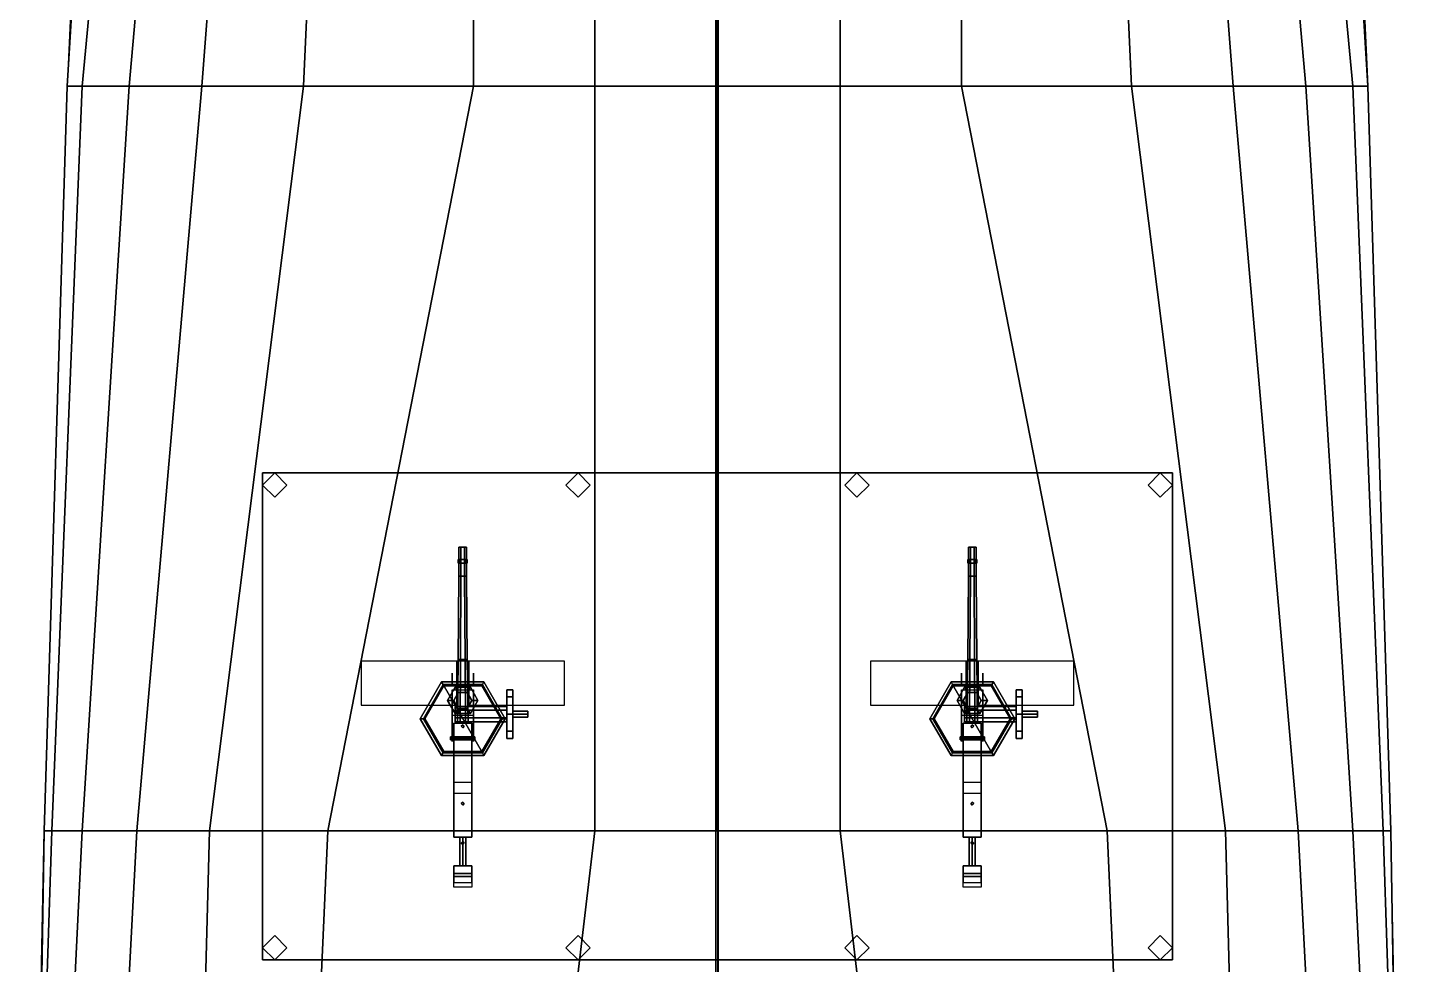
# Model space of a CAD drawing. Header units: millimetres. Extents: x -4.6 to 4.5, y -55.1 to 27.3.
# Drawn here: x -4.55 to 4.55, y 5.95 to 12.12 of the extents above; entities that cross this region are included whole.
import ezdxf

# ---------------------------------------------------------------- set-up
doc = ezdxf.new("R2010")
doc.units = ezdxf.units.MM
for name, color, linetype in [('gun', 1, 'Continuous'), ('h2', 7, 'Continuous'), ('sleeve', 5, 'Continuous'), ('turret', 2, 'Continuous')]:
    doc.layers.add(name, color=color, linetype=linetype)

msp = doc.modelspace()

# ---------------------------------------------------------------- linework, layer by layer
for points in [[(-0.01, -2.37, 12.68), (0.005, -2.37, 12.6887), (0.005, 27.25, 6.91), (-0.01, 27.25, 6.9)], [(0.005, -2.37, 12.6713), (-0.01, -2.37, 12.68), (-0.01, 27.25, 6.9), (0.005, 27.25, 6.89)], [(0.005, -2.37, 12.6887), (0.005, -2.37, 12.6713), (0.005, 27.25, 6.89), (0.005, 27.25, 6.91)], [(3.98, 16.82, 1.66), (-3.98, 16.82, 1.66), (-4.29, 11.74, 1.33), (4.29, 11.74, 1.33)], [(0, 16.82, -3.67), (0.81, 16.82, -3.62), (0.81, 11.74, -3.76), (0, 11.74, -3.78)], [(1.61, 11.74, -3.64), (0.81, 11.74, -3.76), (0.81, 16.82, -3.62), (1.61, 16.82, -3.46)], [(2.73, 11.74, -3.35), (1.61, 11.74, -3.64), (1.61, 16.82, -3.46), (2.5, 16.82, -3.2)], [(3.4, 11.74, -2.98), (2.73, 11.74, -3.35), (2.5, 16.82, -3.2), (3.01, 16.82, -2.85)], [(3.88, 11.74, -2.46), (3.4, 11.74, -2.98), (3.01, 16.82, -2.85), (3.43, 16.82, -2.4)], [(4.19, 11.74, -1.73), (3.88, 11.74, -2.46), (3.43, 16.82, -2.4), (3.71, 16.82, -1.73)], [(4.29, 11.74, 1.33), (4.19, 11.74, -1.73), (3.71, 16.82, -1.73), (3.98, 16.82, 1.66)], [(4.29, 11.74, 2.39), (4.29, 11.74, 1.33), (3.98, 16.82, 1.66), (4.055, 16.82, 2.645)], [(4.29, 11.74, 1.33), (-4.29, 11.74, 1.33), (-4.44, 6.83, 1.07), (4.44, 6.83, 1.07)], [(0, 11.74, -3.78), (0.81, 11.74, -3.76), (0.81, 6.83, -3.91), (0, 6.83, -3.95)], [(2.57, 6.83, -3.64), (0.81, 6.83, -3.91), (0.81, 11.74, -3.76), (1.61, 11.74, -3.64)], [(3.35, 6.83, -3.35), (2.57, 6.83, -3.64), (1.61, 11.74, -3.64), (2.73, 11.74, -3.35)], [(3.83, 6.83, -2.98), (3.35, 6.83, -3.35), (2.73, 11.74, -3.35), (3.4, 11.74, -2.98)], [(4.19, 6.83, -2.46), (3.83, 6.83, -2.98), (3.4, 11.74, -2.98), (3.88, 11.74, -2.46)], [(4.39, 6.83, -1.95), (4.19, 6.83, -2.46), (3.88, 11.74, -2.46), (4.19, 11.74, -1.73)], [(4.44, 6.83, 1.07), (4.39, 6.83, -1.95), (4.19, 11.74, -1.73), (4.29, 11.74, 1.33)], [(4.44, 6.83, 2.04), (4.44, 6.83, 1.07), (4.29, 11.74, 1.33), (4.29, 11.74, 2.39)], [(3, 5.98, 3.44), (3, 9.19, 3.44), (-3, 9.19, 3.44), (-3, 5.98, 3.44)], [(-3, 5.98, 3.44), (-3, 9.19, 3.44), (3, 9.19, 3.44), (3, 5.98, 3.44)], [(-2.92, 9.19, 1.06), (-3, 9.11, 1.06), (-3, 9.11, 3.44), (-2.92, 9.19, 3.44)], [(-3, 9.19, 4.3), (-3, 9.19, 3.44), (3, 9.19, 3.44), (3, 9.19, 4.3)], [(3, 9.19, 4.3), (3, 9.19, 3.44), (-3, 9.19, 3.44), (-3, 9.19, 4.3)], [(-3, 9.19, 4.3), (-3, 9.19, 3.44), (-3, 5.98, 3.44), (-3, 5.98, 4.3)], [(-3, 5.98, 4.3), (-3, 5.98, 3.44), (-3, 9.19, 3.44), (-3, 9.19, 4.3)], [(-3, 9.11, 1.06), (-2.92, 9.03, 1.06), (-2.92, 9.03, 3.44), (-3, 9.11, 3.44)], [(-2.84, 9.11, 1.06), (-2.92, 9.19, 1.06), (-2.92, 9.19, 3.44), (-2.84, 9.11, 3.44)], [(-2.92, 9.03, 1.06), (-2.84, 9.11, 1.06), (-2.84, 9.11, 3.44), (-2.92, 9.03, 3.44)], [(-0.92, 9.19, 1.06), (-1, 9.11, 1.06), (-1, 9.11, 3.44), (-0.92, 9.19, 3.44)], [(-1, 9.11, 1.06), (-0.92, 9.03, 1.06), (-0.92, 9.03, 3.44), (-1, 9.11, 3.44)], [(-0.84, 9.11, 1.06), (-0.92, 9.19, 1.06), (-0.92, 9.19, 3.44), (-0.84, 9.11, 3.44)], [(-0.92, 9.03, 1.06), (-0.84, 9.11, 1.06), (-0.84, 9.11, 3.44), (-0.92, 9.03, 3.44)], [(0.92, 9.19, 1.06), (0.84, 9.11, 1.06), (0.84, 9.11, 3.44), (0.92, 9.19, 3.44)], [(0.84, 9.11, 1.06), (0.92, 9.03, 1.06), (0.92, 9.03, 3.44), (0.84, 9.11, 3.44)], [(1, 9.11, 1.06), (0.92, 9.19, 1.06), (0.92, 9.19, 3.44), (1, 9.11, 3.44)], [(0.92, 9.03, 1.06), (1, 9.11, 1.06), (1, 9.11, 3.44), (0.92, 9.03, 3.44)], [(2.92, 9.19, 1.06), (2.84, 9.11, 1.06), (2.84, 9.11, 3.44), (2.92, 9.19, 3.44)], [(2.84, 9.11, 1.06), (2.92, 9.03, 1.06), (2.92, 9.03, 3.44), (2.84, 9.11, 3.44)], [(3, 9.11, 1.06), (2.92, 9.19, 1.06), (2.92, 9.19, 3.44), (3, 9.11, 3.44)], [(2.92, 9.03, 1.06), (3, 9.11, 1.06), (3, 9.11, 3.44), (2.92, 9.03, 3.44)], [(3, 5.98, 4.3), (3, 5.98, 3.44), (3, 9.19, 3.44), (3, 9.19, 4.3)], [(3, 9.19, 4.3), (3, 9.19, 3.44), (3, 5.98, 3.44), (3, 5.98, 4.3)], [(-1.82, 7.8125, 3.44), (-1.96, 7.57, 3.44), (-1.96, 7.57, 3.49), (-1.82, 7.8125, 3.49)], [(-1.93, 7.57, 3.52), (-1.805, 7.7865, 3.52), (-1.82, 7.8125, 3.49), (-1.96, 7.57, 3.49)], [(-1.805, 7.7865, 3.52), (-1.93, 7.57, 3.52), (-1.93, 7.57, 4.13), (-1.805, 7.7865, 4.13)], [(-1.54, 7.8125, 3.44), (-1.82, 7.8125, 3.44), (-1.82, 7.8125, 3.49), (-1.54, 7.8125, 3.49)], [(-1.805, 7.7865, 3.52), (-1.555, 7.7865, 3.52), (-1.54, 7.8125, 3.49), (-1.82, 7.8125, 3.49)], [(-1.555, 7.7865, 3.52), (-1.805, 7.7865, 3.52), (-1.805, 7.7865, 4.13), (-1.555, 7.7865, 4.13)], [(-1.555, 7.7865, 3.52), (-1.43, 7.57, 3.52), (-1.4, 7.57, 3.49), (-1.54, 7.8125, 3.49)], [(-1.43, 7.57, 3.52), (-1.555, 7.7865, 3.52), (-1.555, 7.7865, 4.13), (-1.43, 7.57, 4.13)], [(-1.4, 7.57, 3.44), (-1.54, 7.8125, 3.44), (-1.54, 7.8125, 3.49), (-1.4, 7.57, 3.49)], [(1.43, 7.57, 3.52), (1.555, 7.7865, 3.52), (1.54, 7.8125, 3.49), (1.4, 7.57, 3.49)], [(1.54, 7.8125, 3.44), (1.4, 7.57, 3.44), (1.4, 7.57, 3.49), (1.54, 7.8125, 3.49)], [(1.555, 7.7865, 3.52), (1.43, 7.57, 3.52), (1.43, 7.57, 4.13), (1.555, 7.7865, 4.13)], [(1.555, 7.7865, 3.52), (1.805, 7.7865, 3.52), (1.82, 7.8125, 3.49), (1.54, 7.8125, 3.49)], [(1.82, 7.8125, 3.44), (1.54, 7.8125, 3.44), (1.54, 7.8125, 3.49), (1.82, 7.8125, 3.49)], [(1.805, 7.7865, 3.52), (1.555, 7.7865, 3.52), (1.555, 7.7865, 4.13), (1.805, 7.7865, 4.13)], [(1.805, 7.7865, 3.52), (1.93, 7.57, 3.52), (1.96, 7.57, 3.49), (1.82, 7.8125, 3.49)], [(1.93, 7.57, 3.52), (1.805, 7.7865, 3.52), (1.805, 7.7865, 4.13), (1.93, 7.57, 4.13)], [(1.96, 7.57, 3.44), (1.82, 7.8125, 3.44), (1.82, 7.8125, 3.49), (1.96, 7.57, 3.49)], [(-1.96, 7.57, 3.44), (-1.82, 7.3275, 3.44), (-1.82, 7.3275, 3.49), (-1.96, 7.57, 3.49)], [(-1.805, 7.3535, 3.52), (-1.93, 7.57, 3.52), (-1.96, 7.57, 3.49), (-1.82, 7.3275, 3.49)], [(-1.93, 7.57, 3.52), (-1.805, 7.3535, 3.52), (-1.805, 7.3535, 4.13), (-1.93, 7.57, 4.13)], [(-1.555, 7.3535, 3.52), (-1.43, 7.57, 3.52), (-1.43, 7.57, 4.13), (-1.555, 7.3535, 4.13)], [(-1.43, 7.57, 3.52), (-1.555, 7.3535, 3.52), (-1.54, 7.3275, 3.49), (-1.4, 7.57, 3.49)], [(-1.54, 7.3275, 3.44), (-1.4, 7.57, 3.44), (-1.4, 7.57, 3.49), (-1.54, 7.3275, 3.49)], [(1.555, 7.3535, 3.52), (1.43, 7.57, 3.52), (1.4, 7.57, 3.49), (1.54, 7.3275, 3.49)], [(1.4, 7.57, 3.44), (1.54, 7.3275, 3.44), (1.54, 7.3275, 3.49), (1.4, 7.57, 3.49)], [(1.43, 7.57, 3.52), (1.555, 7.3535, 3.52), (1.555, 7.3535, 4.13), (1.43, 7.57, 4.13)], [(1.805, 7.3535, 3.52), (1.93, 7.57, 3.52), (1.93, 7.57, 4.13), (1.805, 7.3535, 4.13)], [(1.93, 7.57, 3.52), (1.805, 7.3535, 3.52), (1.82, 7.3275, 3.49), (1.96, 7.57, 3.49)], [(1.82, 7.3275, 3.44), (1.96, 7.57, 3.44), (1.96, 7.57, 3.49), (1.82, 7.3275, 3.49)], [(-1.555, 7.3535, 3.52), (-1.805, 7.3535, 3.52), (-1.82, 7.3275, 3.49), (-1.54, 7.3275, 3.49)], [(-1.82, 7.3275, 3.44), (-1.54, 7.3275, 3.44), (-1.54, 7.3275, 3.49), (-1.82, 7.3275, 3.49)], [(-1.805, 7.3535, 3.52), (-1.555, 7.3535, 3.52), (-1.555, 7.3535, 4.13), (-1.805, 7.3535, 4.13)], [(1.805, 7.3535, 3.52), (1.555, 7.3535, 3.52), (1.54, 7.3275, 3.49), (1.82, 7.3275, 3.49)], [(1.54, 7.3275, 3.44), (1.82, 7.3275, 3.44), (1.82, 7.3275, 3.49), (1.54, 7.3275, 3.49)], [(1.555, 7.3535, 3.52), (1.805, 7.3535, 3.52), (1.805, 7.3535, 4.13), (1.555, 7.3535, 4.13)], [(-4.44, 6.83, 1.07), (-4.39, 6.83, -1.95), (-4.55, 1.92, -1.95), (-4.52, 1.92, 1.02)], [(-4.39, 6.83, -1.95), (-4.19, 6.83, -2.46), (-4.43, 1.92, -2.62), (-4.55, 1.92, -1.95)], [(-4.44, 6.83, 2.04), (-4.44, 6.83, 1.07), (-4.52, 1.92, 1.02), (-4.54, 1.92, 2.14)], [(4.44, 6.83, 1.07), (-4.44, 6.83, 1.07), (-4.52, 1.92, 1.02), (4.52, 1.92, 1.02)], [(-4.19, 6.83, -2.46), (-3.83, 6.83, -2.98), (-4.09, 1.92, -3.17), (-4.43, 1.92, -2.62)], [(-3.83, 6.83, -2.98), (-3.35, 6.83, -3.35), (-3.48, 1.92, -3.59), (-4.09, 1.92, -3.17)], [(-3.35, 6.83, -3.35), (-2.57, 6.83, -3.64), (-2.79, 1.92, -3.8), (-3.48, 1.92, -3.59)], [(-2.57, 6.83, -3.64), (-0.81, 6.83, -3.91), (-1.39, 1.92, -4.01), (-2.79, 1.92, -3.8)], [(0, 1.92, -4.07), (-1.39, 1.92, -4.01), (-0.81, 6.83, -3.91), (0, 6.83, -3.95)], [(-2.92, 6.14, 1.06), (-3, 6.06, 1.06), (-3, 6.06, 3.44), (-2.92, 6.14, 3.44)], [(-2.84, 6.06, 1.06), (-2.92, 6.14, 1.06), (-2.92, 6.14, 3.44), (-2.84, 6.06, 3.44)], [(-0.92, 6.14, 1.06), (-1, 6.06, 1.06), (-1, 6.06, 3.44), (-0.92, 6.14, 3.44)], [(-0.84, 6.06, 1.06), (-0.92, 6.14, 1.06), (-0.92, 6.14, 3.44), (-0.84, 6.06, 3.44)], [(0.92, 6.14, 1.06), (0.84, 6.06, 1.06), (0.84, 6.06, 3.44), (0.92, 6.14, 3.44)], [(1, 6.06, 1.06), (0.92, 6.14, 1.06), (0.92, 6.14, 3.44), (1, 6.06, 3.44)], [(2.92, 6.14, 1.06), (2.84, 6.06, 1.06), (2.84, 6.06, 3.44), (2.92, 6.14, 3.44)], [(3, 6.06, 1.06), (2.92, 6.14, 1.06), (2.92, 6.14, 3.44), (3, 6.06, 3.44)], [(-3, 6.06, 1.06), (-2.92, 5.98, 1.06), (-2.92, 5.98, 3.44), (-3, 6.06, 3.44)], [(-2.92, 5.98, 1.06), (-2.84, 6.06, 1.06), (-2.84, 6.06, 3.44), (-2.92, 5.98, 3.44)], [(-1, 6.06, 1.06), (-0.92, 5.98, 1.06), (-0.92, 5.98, 3.44), (-1, 6.06, 3.44)], [(-0.92, 5.98, 1.06), (-0.84, 6.06, 1.06), (-0.84, 6.06, 3.44), (-0.92, 5.98, 3.44)], [(0.84, 6.06, 1.06), (0.92, 5.98, 1.06), (0.92, 5.98, 3.44), (0.84, 6.06, 3.44)], [(0.92, 5.98, 1.06), (1, 6.06, 1.06), (1, 6.06, 3.44), (0.92, 5.98, 3.44)], [(2.84, 6.06, 1.06), (2.92, 5.98, 1.06), (2.92, 5.98, 3.44), (2.84, 6.06, 3.44)], [(2.92, 5.98, 1.06), (3, 6.06, 1.06), (3, 6.06, 3.44), (2.92, 5.98, 3.44)], [(3, 5.98, 4.3), (3, 5.98, 3.44), (-3, 5.98, 3.44), (-3, 5.98, 4.3)], [(-3, 5.98, 4.3), (-3, 5.98, 3.44), (3, 5.98, 3.44), (3, 5.98, 4.3)]]:
    msp.add_3dface(points)
at = {"layer": 'gun'}
for points in [[(-1.6925, 8.7, 4.5217), (-1.705, 8.7, 4.5), (-1.705, 8.51, 4.5), (-1.6925, 8.51, 4.5217)], [(-1.705, 8.7, 4.5), (-1.6925, 8.7, 4.4783), (-1.6925, 8.51, 4.4783), (-1.705, 8.51, 4.5)], [(-1.655, 8.7, 4.5), (-1.705, 8.7, 4.5), (-1.6925, 8.7, 4.5217), (-1.6675, 8.7, 4.5217)], [(-1.6675, 8.7, 4.4783), (-1.6925, 8.7, 4.4783), (-1.705, 8.7, 4.5), (-1.655, 8.7, 4.5)], [(-1.6675, 8.7, 4.5217), (-1.6925, 8.7, 4.5217), (-1.6925, 8.51, 4.5217), (-1.6675, 8.51, 4.5217)], [(-1.6925, 8.7, 4.4783), (-1.6675, 8.7, 4.4783), (-1.6675, 8.51, 4.4783), (-1.6925, 8.51, 4.4783)], [(-1.655, 8.7, 4.5), (-1.6675, 8.7, 4.5217), (-1.6675, 8.51, 4.5217), (-1.655, 8.51, 4.5)], [(-1.6675, 8.7, 4.4783), (-1.655, 8.7, 4.5), (-1.655, 8.51, 4.5), (-1.6675, 8.51, 4.4783)], [(1.6925, 8.7, 4.4783), (1.6675, 8.7, 4.4783), (1.655, 8.7, 4.5), (1.705, 8.7, 4.5)], [(1.705, 8.7, 4.5), (1.655, 8.7, 4.5), (1.6675, 8.7, 4.5217), (1.6925, 8.7, 4.5217)], [(1.655, 8.7, 4.5), (1.6675, 8.7, 4.4783), (1.6675, 8.51, 4.4783), (1.655, 8.51, 4.5)], [(1.6675, 8.7, 4.5217), (1.655, 8.7, 4.5), (1.655, 8.51, 4.5), (1.6675, 8.51, 4.5217)], [(1.6675, 8.7, 4.4783), (1.6925, 8.7, 4.4783), (1.6925, 8.51, 4.4783), (1.6675, 8.51, 4.4783)], [(1.6925, 8.7, 4.5217), (1.6675, 8.7, 4.5217), (1.6675, 8.51, 4.5217), (1.6925, 8.51, 4.5217)], [(1.6925, 8.7, 4.4783), (1.705, 8.7, 4.5), (1.705, 8.51, 4.5), (1.6925, 8.51, 4.4783)], [(1.705, 8.7, 4.5), (1.6925, 8.7, 4.5217), (1.6925, 8.51, 4.5217), (1.705, 8.51, 4.5)], [(-1.695, 8.62, 4.526), (-1.71, 8.62, 4.5), (-1.71, 8.595, 4.5), (-1.695, 8.595, 4.526)], [(-1.71, 8.62, 4.5), (-1.695, 8.62, 4.474), (-1.695, 8.595, 4.474), (-1.71, 8.595, 4.5)], [(-1.665, 8.62, 4.474), (-1.695, 8.62, 4.474), (-1.71, 8.62, 4.5), (-1.65, 8.62, 4.5)], [(-1.65, 8.62, 4.5), (-1.71, 8.62, 4.5), (-1.695, 8.62, 4.526), (-1.665, 8.62, 4.526)], [(-1.665, 8.595, 4.526), (-1.695, 8.595, 4.526), (-1.71, 8.595, 4.5), (-1.65, 8.595, 4.5)], [(-1.65, 8.595, 4.5), (-1.71, 8.595, 4.5), (-1.695, 8.595, 4.474), (-1.665, 8.595, 4.474)], [(-1.665, 8.62, 4.526), (-1.695, 8.62, 4.526), (-1.695, 8.595, 4.526), (-1.665, 8.595, 4.526)], [(-1.695, 8.62, 4.474), (-1.665, 8.62, 4.474), (-1.665, 8.595, 4.474), (-1.695, 8.595, 4.474)], [(-1.65, 8.62, 4.5), (-1.665, 8.62, 4.526), (-1.665, 8.595, 4.526), (-1.65, 8.595, 4.5)], [(-1.665, 8.62, 4.474), (-1.65, 8.62, 4.5), (-1.65, 8.595, 4.5), (-1.665, 8.595, 4.474)], [(1.71, 8.62, 4.5), (1.65, 8.62, 4.5), (1.665, 8.62, 4.526), (1.695, 8.62, 4.526)], [(1.695, 8.62, 4.474), (1.665, 8.62, 4.474), (1.65, 8.62, 4.5), (1.71, 8.62, 4.5)], [(1.65, 8.62, 4.5), (1.665, 8.62, 4.474), (1.665, 8.595, 4.474), (1.65, 8.595, 4.5)], [(1.665, 8.62, 4.526), (1.65, 8.62, 4.5), (1.65, 8.595, 4.5), (1.665, 8.595, 4.526)], [(1.71, 8.595, 4.5), (1.65, 8.595, 4.5), (1.665, 8.595, 4.474), (1.695, 8.595, 4.474)], [(1.695, 8.595, 4.526), (1.665, 8.595, 4.526), (1.65, 8.595, 4.5), (1.71, 8.595, 4.5)], [(1.665, 8.62, 4.474), (1.695, 8.62, 4.474), (1.695, 8.595, 4.474), (1.665, 8.595, 4.474)], [(1.695, 8.62, 4.526), (1.665, 8.62, 4.526), (1.665, 8.595, 4.526), (1.695, 8.595, 4.526)], [(1.695, 8.62, 4.474), (1.71, 8.62, 4.5), (1.71, 8.595, 4.5), (1.695, 8.595, 4.474)], [(1.71, 8.62, 4.5), (1.695, 8.62, 4.526), (1.695, 8.595, 4.526), (1.71, 8.595, 4.5)], [(-1.695, 7.96, 4.474), (-1.71, 7.96, 4.5), (-1.705, 8.51, 4.5), (-1.6925, 8.51, 4.4783)], [(-1.71, 7.96, 4.5), (-1.695, 7.96, 4.526), (-1.6925, 8.51, 4.5217), (-1.705, 8.51, 4.5)], [(-1.665, 7.96, 4.474), (-1.695, 7.96, 4.474), (-1.6925, 8.51, 4.4783), (-1.6675, 8.51, 4.4783)], [(-1.695, 7.96, 4.526), (-1.665, 7.96, 4.526), (-1.6675, 8.51, 4.5217), (-1.6925, 8.51, 4.5217)], [(-1.65, 7.96, 4.5), (-1.665, 7.96, 4.474), (-1.6675, 8.51, 4.4783), (-1.655, 8.51, 4.5)], [(-1.665, 7.96, 4.526), (-1.65, 7.96, 4.5), (-1.655, 8.51, 4.5), (-1.6675, 8.51, 4.5217)], [(1.65, 7.96, 4.5), (1.665, 7.96, 4.526), (1.6675, 8.51, 4.5217), (1.655, 8.51, 4.5)], [(1.665, 7.96, 4.474), (1.65, 7.96, 4.5), (1.655, 8.51, 4.5), (1.6675, 8.51, 4.4783)], [(1.665, 7.96, 4.526), (1.695, 7.96, 4.526), (1.6925, 8.51, 4.5217), (1.6675, 8.51, 4.5217)], [(1.695, 7.96, 4.474), (1.665, 7.96, 4.474), (1.6675, 8.51, 4.4783), (1.6925, 8.51, 4.4783)], [(1.695, 7.96, 4.526), (1.71, 7.96, 4.5), (1.705, 8.51, 4.5), (1.6925, 8.51, 4.5217)], [(1.71, 7.96, 4.5), (1.695, 7.96, 4.474), (1.6925, 8.51, 4.4783), (1.705, 8.51, 4.5)], [(-1.695, 7.96, 4.526), (-1.71, 7.96, 4.5), (-1.715, 7.54, 4.5), (-1.6975, 7.54, 4.5303)], [(-1.71, 7.96, 4.5), (-1.695, 7.96, 4.474), (-1.6975, 7.54, 4.4697), (-1.715, 7.54, 4.5)], [(-1.665, 7.96, 4.526), (-1.695, 7.96, 4.526), (-1.6975, 7.54, 4.5303), (-1.6625, 7.54, 4.5303)], [(-1.695, 7.96, 4.474), (-1.665, 7.96, 4.474), (-1.6625, 7.54, 4.4697), (-1.6975, 7.54, 4.4697)], [(-1.65, 7.96, 4.5), (-1.665, 7.96, 4.526), (-1.6625, 7.54, 4.5303), (-1.645, 7.54, 4.5)], [(-1.665, 7.96, 4.474), (-1.65, 7.96, 4.5), (-1.645, 7.54, 4.5), (-1.6625, 7.54, 4.4697)], [(1.65, 7.96, 4.5), (1.665, 7.96, 4.474), (1.6625, 7.54, 4.4697), (1.645, 7.54, 4.5)], [(1.665, 7.96, 4.526), (1.65, 7.96, 4.5), (1.645, 7.54, 4.5), (1.6625, 7.54, 4.5303)], [(1.665, 7.96, 4.474), (1.695, 7.96, 4.474), (1.6975, 7.54, 4.4697), (1.6625, 7.54, 4.4697)], [(1.695, 7.96, 4.526), (1.665, 7.96, 4.526), (1.6625, 7.54, 4.5303), (1.6975, 7.54, 4.5303)], [(1.695, 7.96, 4.474), (1.71, 7.96, 4.5), (1.715, 7.54, 4.5), (1.6975, 7.54, 4.4697)], [(1.71, 7.96, 4.5), (1.695, 7.96, 4.526), (1.6975, 7.54, 4.5303), (1.715, 7.54, 4.5)]]:
    msp.add_3dface(points, dxfattribs=at)
at = {"layer": 'h2'}
for points in [[(-4.29, 11.74, 1.33), (-4.19, 11.74, -1.73), (-3.71, 16.82, -1.73), (-3.98, 16.82, 1.66)], [(-4.29, 11.74, 2.39), (-4.29, 11.74, 1.33), (-3.98, 16.82, 1.66), (-4.055, 16.82, 2.645)], [(-4.19, 11.74, -1.73), (-3.88, 11.74, -2.46), (-3.43, 16.82, -2.4), (-3.71, 16.82, -1.73)], [(-3.88, 11.74, -2.46), (-3.4, 11.74, -2.98), (-3.01, 16.82, -2.85), (-3.43, 16.82, -2.4)], [(-3.4, 11.74, -2.98), (-2.73, 11.74, -3.35), (-2.5, 16.82, -3.2), (-3.01, 16.82, -2.85)], [(-2.73, 11.74, -3.35), (-1.61, 11.74, -3.64), (-1.61, 16.82, -3.46), (-2.5, 16.82, -3.2)], [(-1.61, 11.74, -3.64), (-0.81, 11.74, -3.76), (-0.81, 16.82, -3.62), (-1.61, 16.82, -3.46)], [(0, 16.82, -3.67), (-0.81, 16.82, -3.62), (-0.81, 11.74, -3.76), (0, 11.74, -3.78)], [(-4.44, 6.83, 2.04), (-4.44, 6.83, 1.07), (-4.29, 11.74, 1.33), (-4.29, 11.74, 2.39)], [(-4.44, 6.83, 1.07), (-4.39, 6.83, -1.95), (-4.19, 11.74, -1.73), (-4.29, 11.74, 1.33)], [(-4.39, 6.83, -1.95), (-4.19, 6.83, -2.46), (-3.88, 11.74, -2.46), (-4.19, 11.74, -1.73)], [(-4.19, 6.83, -2.46), (-3.83, 6.83, -2.98), (-3.4, 11.74, -2.98), (-3.88, 11.74, -2.46)], [(-3.83, 6.83, -2.98), (-3.35, 6.83, -3.35), (-2.73, 11.74, -3.35), (-3.4, 11.74, -2.98)], [(-3.35, 6.83, -3.35), (-2.57, 6.83, -3.64), (-1.61, 11.74, -3.64), (-2.73, 11.74, -3.35)], [(-2.57, 6.83, -3.64), (-0.81, 6.83, -3.91), (-0.81, 11.74, -3.76), (-1.61, 11.74, -3.64)], [(0, 11.74, -3.78), (-0.81, 11.74, -3.76), (-0.81, 6.83, -3.91), (0, 6.83, -3.95)], [(0, 1.92, -4.07), (1.39, 1.92, -4.01), (0.81, 6.83, -3.91), (0, 6.83, -3.95)], [(2.57, 6.83, -3.64), (0.81, 6.83, -3.91), (1.39, 1.92, -4.01), (2.79, 1.92, -3.8)], [(3.35, 6.83, -3.35), (2.57, 6.83, -3.64), (2.79, 1.92, -3.8), (3.48, 1.92, -3.59)], [(3.83, 6.83, -2.98), (3.35, 6.83, -3.35), (3.48, 1.92, -3.59), (4.09, 1.92, -3.17)], [(4.19, 6.83, -2.46), (3.83, 6.83, -2.98), (4.09, 1.92, -3.17), (4.43, 1.92, -2.62)], [(4.39, 6.83, -1.95), (4.19, 6.83, -2.46), (4.43, 1.92, -2.62), (4.55, 1.92, -1.95)], [(4.44, 6.83, 1.07), (4.39, 6.83, -1.95), (4.55, 1.92, -1.95), (4.52, 1.92, 1.02)], [(4.44, 6.83, 2.04), (4.44, 6.83, 1.07), (4.52, 1.92, 1.02), (4.54, 1.92, 2.14)]]:
    msp.add_3dface(points, dxfattribs=at)
at = {"layer": 'sleeve'}
for points in [[(-1.74, 7.54, 4.53), (-1.74, 7.45, 4.57), (-1.62, 7.45, 4.57), (-1.62, 7.54, 4.53)], [(-1.74, 7.54, 4.47), (-1.74, 7.45, 4.42), (-1.74, 7.45, 4.57), (-1.74, 7.54, 4.53)], [(-1.62, 7.54, 4.53), (-1.62, 7.54, 4.47), (-1.74, 7.54, 4.47), (-1.74, 7.54, 4.53)], [(-1.62, 7.54, 4.47), (-1.62, 7.45, 4.42), (-1.74, 7.45, 4.42), (-1.74, 7.54, 4.47)], [(-1.68, 7.53, 4.53), (-1.69, 7.52, 4.53), (-1.69, 7.52, 4.67), (-1.68, 7.53, 4.67)], [(-1.69, 7.52, 4.67), (-1.68, 7.51, 4.67), (-1.67, 7.52, 4.67), (-1.68, 7.53, 4.67)], [(-1.69, 7.52, 4.53), (-1.68, 7.51, 4.54), (-1.68, 7.51, 4.67), (-1.69, 7.52, 4.67)], [(-1.67, 7.52, 4.53), (-1.68, 7.53, 4.53), (-1.68, 7.53, 4.67), (-1.67, 7.52, 4.67)], [(-1.68, 7.51, 4.54), (-1.67, 7.52, 4.53), (-1.67, 7.52, 4.67), (-1.68, 7.51, 4.67)], [(-1.62, 7.45, 4.57), (-1.62, 7.45, 4.42), (-1.62, 7.54, 4.47), (-1.62, 7.54, 4.53)], [(1.74, 7.54, 4.47), (1.74, 7.45, 4.42), (1.62, 7.45, 4.42), (1.62, 7.54, 4.47)], [(1.74, 7.54, 4.53), (1.74, 7.54, 4.47), (1.62, 7.54, 4.47), (1.62, 7.54, 4.53)], [(1.62, 7.54, 4.47), (1.62, 7.45, 4.42), (1.62, 7.45, 4.57), (1.62, 7.54, 4.53)], [(1.62, 7.54, 4.53), (1.62, 7.45, 4.57), (1.74, 7.45, 4.57), (1.74, 7.54, 4.53)], [(1.67, 7.52, 4.67), (1.68, 7.51, 4.67), (1.69, 7.52, 4.67), (1.68, 7.53, 4.67)], [(1.68, 7.53, 4.53), (1.67, 7.52, 4.53), (1.67, 7.52, 4.67), (1.68, 7.53, 4.67)], [(1.67, 7.52, 4.53), (1.68, 7.51, 4.54), (1.68, 7.51, 4.67), (1.67, 7.52, 4.67)], [(1.69, 7.52, 4.53), (1.68, 7.53, 4.53), (1.68, 7.53, 4.67), (1.69, 7.52, 4.67)], [(1.68, 7.51, 4.54), (1.69, 7.52, 4.53), (1.69, 7.52, 4.67), (1.68, 7.51, 4.67)], [(1.74, 7.45, 4.57), (1.74, 7.45, 4.42), (1.74, 7.54, 4.47), (1.74, 7.54, 4.53)], [(-1.6, 7.44, 4.51), (-1.6, 7.45, 4.5), (-1.76, 7.45, 4.5), (-1.76, 7.44, 4.51)], [(-1.6, 7.45, 4.5), (-1.6, 7.44, 4.49), (-1.76, 7.44, 4.49), (-1.76, 7.45, 4.5)], [(-1.76, 7.43, 4.5), (-1.76, 7.44, 4.51), (-1.76, 7.45, 4.5), (-1.76, 7.44, 4.49)], [(-1.6, 7.43, 4.5), (-1.6, 7.44, 4.51), (-1.76, 7.44, 4.51), (-1.76, 7.43, 4.5)], [(-1.6, 7.44, 4.49), (-1.6, 7.43, 4.5), (-1.76, 7.43, 4.5), (-1.76, 7.44, 4.49)], [(-1.74, 7.45, 4.42), (-1.74, 6.79, 4.42), (-1.74, 6.79, 4.57), (-1.74, 7.45, 4.57)], [(-1.74, 7.45, 4.57), (-1.74, 6.79, 4.57), (-1.62, 6.79, 4.57), (-1.62, 7.45, 4.57)], [(-1.62, 7.45, 4.42), (-1.62, 6.79, 4.42), (-1.74, 6.79, 4.42), (-1.74, 7.45, 4.42)], [(-1.62, 6.79, 4.57), (-1.62, 6.79, 4.42), (-1.62, 7.45, 4.42), (-1.62, 7.45, 4.57)], [(-1.6, 7.44, 4.49), (-1.6, 7.45, 4.5), (-1.6, 7.44, 4.51), (-1.6, 7.43, 4.5)], [(1.6, 7.43, 4.5), (1.6, 7.44, 4.51), (1.6, 7.45, 4.5), (1.6, 7.44, 4.49)], [(1.76, 7.45, 4.5), (1.76, 7.44, 4.49), (1.6, 7.44, 4.49), (1.6, 7.45, 4.5)], [(1.76, 7.44, 4.51), (1.76, 7.45, 4.5), (1.6, 7.45, 4.5), (1.6, 7.44, 4.51)], [(1.76, 7.44, 4.49), (1.76, 7.43, 4.5), (1.6, 7.43, 4.5), (1.6, 7.44, 4.49)], [(1.76, 7.43, 4.5), (1.76, 7.44, 4.51), (1.6, 7.44, 4.51), (1.6, 7.43, 4.5)], [(1.74, 7.45, 4.42), (1.74, 6.79, 4.42), (1.62, 6.79, 4.42), (1.62, 7.45, 4.42)], [(1.62, 7.45, 4.57), (1.62, 6.79, 4.57), (1.74, 6.79, 4.57), (1.74, 7.45, 4.57)], [(1.62, 7.45, 4.42), (1.62, 6.79, 4.42), (1.62, 6.79, 4.57), (1.62, 7.45, 4.57)], [(1.74, 6.79, 4.57), (1.74, 6.79, 4.42), (1.74, 7.45, 4.42), (1.74, 7.45, 4.57)], [(1.76, 7.44, 4.49), (1.76, 7.45, 4.5), (1.76, 7.44, 4.51), (1.76, 7.43, 4.5)], [(-1.74, 7.15, 4.57), (-1.74, 7.08, 4.69), (-1.62, 7.08, 4.69), (-1.62, 7.15, 4.57)], [(1.62, 7.15, 4.57), (1.62, 7.08, 4.69), (1.74, 7.08, 4.69), (1.74, 7.15, 4.57)], [(-1.68, 7.02, 4.57), (-1.69, 7.01, 4.57), (-1.69, 7.01, 4.74), (-1.68, 7.02, 4.74)], [(-1.69, 7.01, 4.74), (-1.68, 7, 4.74), (-1.67, 7.01, 4.74), (-1.68, 7.02, 4.74)], [(-1.69, 7.01, 4.57), (-1.68, 7, 4.57), (-1.68, 7, 4.74), (-1.69, 7.01, 4.74)], [(-1.67, 7.01, 4.57), (-1.68, 7.02, 4.57), (-1.68, 7.02, 4.74), (-1.67, 7.01, 4.74)], [(-1.68, 7, 4.57), (-1.67, 7.01, 4.57), (-1.67, 7.01, 4.74), (-1.68, 7, 4.74)], [(1.67, 7.01, 4.74), (1.68, 7, 4.74), (1.69, 7.01, 4.74), (1.68, 7.02, 4.74)], [(1.68, 7.02, 4.57), (1.67, 7.01, 4.57), (1.67, 7.01, 4.74), (1.68, 7.02, 4.74)], [(1.67, 7.01, 4.57), (1.68, 7, 4.57), (1.68, 7, 4.74), (1.67, 7.01, 4.74)], [(1.69, 7.01, 4.57), (1.68, 7.02, 4.57), (1.68, 7.02, 4.74), (1.69, 7.01, 4.74)], [(1.68, 7, 4.57), (1.69, 7.01, 4.57), (1.69, 7.01, 4.74), (1.68, 7, 4.74)], [(-1.74, 6.79, 4.57), (-1.74, 6.79, 4.42), (-1.62, 6.79, 4.42), (-1.62, 6.79, 4.57)], [(-1.68, 6.79, 4.51), (-1.7, 6.79, 4.49), (-1.7, 6.6, 4.49), (-1.68, 6.6, 4.51)], [(-1.7, 6.79, 4.49), (-1.68, 6.79, 4.47), (-1.68, 6.6, 4.47), (-1.7, 6.6, 4.49)], [(-1.68, 6.76, 4.42), (-1.69, 6.75, 4.42), (-1.69, 6.75, 4.62), (-1.68, 6.76, 4.62)], [(-1.69, 6.75, 4.62), (-1.68, 6.74, 4.62), (-1.67, 6.75, 4.62), (-1.68, 6.76, 4.62)], [(-1.68, 6.76, 4.42), (-1.67, 6.75, 4.42), (-1.68, 6.74, 4.42), (-1.69, 6.75, 4.42)], [(-1.69, 6.75, 4.42), (-1.68, 6.74, 4.42), (-1.68, 6.74, 4.62), (-1.69, 6.75, 4.62)], [(-1.66, 6.79, 4.49), (-1.68, 6.79, 4.51), (-1.68, 6.6, 4.51), (-1.66, 6.6, 4.49)], [(-1.68, 6.79, 4.47), (-1.66, 6.79, 4.49), (-1.66, 6.6, 4.49), (-1.68, 6.6, 4.47)], [(-1.67, 6.75, 4.42), (-1.68, 6.76, 4.42), (-1.68, 6.76, 4.62), (-1.67, 6.75, 4.62)], [(-1.68, 6.74, 4.42), (-1.67, 6.75, 4.42), (-1.67, 6.75, 4.62), (-1.68, 6.74, 4.62)], [(1.62, 6.79, 4.57), (1.62, 6.79, 4.42), (1.74, 6.79, 4.42), (1.74, 6.79, 4.57)], [(1.66, 6.79, 4.49), (1.68, 6.79, 4.47), (1.68, 6.6, 4.47), (1.66, 6.6, 4.49)], [(1.68, 6.79, 4.51), (1.66, 6.79, 4.49), (1.66, 6.6, 4.49), (1.68, 6.6, 4.51)], [(1.68, 6.76, 4.42), (1.69, 6.75, 4.42), (1.68, 6.74, 4.42), (1.67, 6.75, 4.42)], [(1.67, 6.75, 4.62), (1.68, 6.74, 4.62), (1.69, 6.75, 4.62), (1.68, 6.76, 4.62)], [(1.68, 6.76, 4.42), (1.67, 6.75, 4.42), (1.67, 6.75, 4.62), (1.68, 6.76, 4.62)], [(1.67, 6.75, 4.42), (1.68, 6.74, 4.42), (1.68, 6.74, 4.62), (1.67, 6.75, 4.62)], [(1.68, 6.79, 4.47), (1.7, 6.79, 4.49), (1.7, 6.6, 4.49), (1.68, 6.6, 4.47)], [(1.7, 6.79, 4.49), (1.68, 6.79, 4.51), (1.68, 6.6, 4.51), (1.7, 6.6, 4.49)], [(1.69, 6.75, 4.42), (1.68, 6.76, 4.42), (1.68, 6.76, 4.62), (1.69, 6.75, 4.62)], [(1.68, 6.74, 4.42), (1.69, 6.75, 4.42), (1.69, 6.75, 4.62), (1.68, 6.74, 4.62)], [(-1.74, 6.6, 4.52), (-1.74, 6.6, 4.44), (-1.62, 6.6, 4.44), (-1.62, 6.6, 4.52)], [(-1.74, 6.53, 4.59), (-1.74, 6.6, 4.52), (-1.62, 6.6, 4.52), (-1.62, 6.53, 4.59)], [(-1.74, 6.6, 4.44), (-1.74, 6.55, 4.37), (-1.62, 6.55, 4.37), (-1.62, 6.6, 4.44)], [(1.62, 6.6, 4.44), (1.62, 6.55, 4.37), (1.74, 6.55, 4.37), (1.74, 6.6, 4.44)], [(1.62, 6.53, 4.59), (1.62, 6.6, 4.52), (1.74, 6.6, 4.52), (1.74, 6.53, 4.59)], [(1.62, 6.6, 4.52), (1.62, 6.6, 4.44), (1.74, 6.6, 4.44), (1.74, 6.6, 4.52)], [(-1.74, 6.55, 4.37), (-1.74, 6.49, 4.34), (-1.62, 6.49, 4.34), (-1.62, 6.55, 4.37)], [(-1.74, 6.46, 4.59), (-1.74, 6.53, 4.59), (-1.62, 6.53, 4.59), (-1.62, 6.46, 4.59)], [(1.62, 6.55, 4.37), (1.62, 6.49, 4.34), (1.74, 6.49, 4.34), (1.74, 6.55, 4.37)], [(1.62, 6.46, 4.59), (1.62, 6.53, 4.59), (1.74, 6.53, 4.59), (1.74, 6.46, 4.59)]]:
    msp.add_3dface(points, dxfattribs=at)
at = {"layer": 'turret'}
for points in [[(-1.72, 7.95, 3.86), (-2.35, 7.95, 3.86), (-2.35, 7.66, 4.82), (-1.72, 7.66, 4.82)], [(-1.64, 7.95, 3.86), (-1.72, 7.95, 3.86), (-1.72, 7.7899, 4.3899), (-1.64, 7.7899, 4.3899)], [(-1.01, 7.95, 3.86), (-1.64, 7.95, 3.86), (-1.64, 7.66, 4.82), (-1.01, 7.66, 4.82)], [(1.64, 7.95, 3.86), (1.01, 7.95, 3.86), (1.01, 7.66, 4.82), (1.64, 7.66, 4.82)], [(1.72, 7.95, 3.86), (1.64, 7.95, 3.86), (1.64, 7.7899, 4.3899), (1.72, 7.7899, 4.3899)], [(2.35, 7.95, 3.86), (1.72, 7.95, 3.86), (1.72, 7.66, 4.82), (2.35, 7.66, 4.82)], [(-1.75, 7.79, 4.13), (-1.75, 7.87, 4.12), (-1.75, 7.84, 4.22), (-1.75, 7.79, 4.17)], [(-1.61, 7.79, 4.13), (-1.61, 7.87, 4.12), (-1.61, 7.84, 4.22), (-1.61, 7.79, 4.17)], [(1.61, 7.79, 4.13), (1.61, 7.87, 4.12), (1.61, 7.84, 4.22), (1.61, 7.79, 4.17)], [(1.75, 7.79, 4.13), (1.75, 7.87, 4.12), (1.75, 7.84, 4.22), (1.75, 7.79, 4.17)], [(-1.81, 7.7952, 4.13), (-1.94, 7.57, 4.13), (-1.94, 7.57, 4.17), (-1.81, 7.7952, 4.17)], [(-1.94, 7.57, 4.17), (-1.81, 7.3448, 4.17), (-1.55, 7.3448, 4.17), (-1.81, 7.7952, 4.17)], [(-1.81, 7.3448, 4.13), (-1.94, 7.57, 4.13), (-1.81, 7.7952, 4.13), (-1.55, 7.3448, 4.13)], [(-1.55, 7.7952, 4.13), (-1.81, 7.7952, 4.13), (-1.81, 7.7952, 4.17), (-1.55, 7.7952, 4.17)], [(-1.81, 7.7952, 4.17), (-1.55, 7.3448, 4.17), (-1.42, 7.57, 4.17), (-1.55, 7.7952, 4.17)], [(-1.55, 7.3448, 4.13), (-1.81, 7.7952, 4.13), (-1.55, 7.7952, 4.13), (-1.42, 7.57, 4.13)], [(-1.74, 7.69, 4.3), (-1.71, 7.742, 4.3), (-1.73, 7.7766, 4.26), (-1.78, 7.69, 4.26)], [(-1.73, 7.7766, 4.17), (-1.78, 7.69, 4.17), (-1.78, 7.69, 4.26), (-1.73, 7.7766, 4.26)], [(-1.75, 7.59, 4.32), (-1.75, 7.76, 4.32), (-1.61, 7.76, 4.32), (-1.61, 7.59, 4.32)], [(-1.75, 7.59, 4.32), (-1.75, 7.76, 4.32), (-1.75, 7.76, 4.35), (-1.75, 7.61, 4.39)], [(-1.71, 7.742, 4.3), (-1.74, 7.69, 4.3), (-1.74, 7.69, 4.32), (-1.71, 7.742, 4.32)], [(-1.71, 7.742, 4.3), (-1.65, 7.742, 4.3), (-1.63, 7.7766, 4.26), (-1.73, 7.7766, 4.26)], [(-1.63, 7.7766, 4.17), (-1.73, 7.7766, 4.17), (-1.73, 7.7766, 4.26), (-1.63, 7.7766, 4.26)], [(-1.65, 7.742, 4.3), (-1.71, 7.742, 4.3), (-1.71, 7.742, 4.32), (-1.65, 7.742, 4.32)], [(-1.65, 7.742, 4.3), (-1.62, 7.69, 4.3), (-1.58, 7.69, 4.26), (-1.63, 7.7766, 4.26)], [(-1.62, 7.69, 4.3), (-1.65, 7.742, 4.3), (-1.65, 7.742, 4.32), (-1.62, 7.69, 4.32)], [(-1.58, 7.69, 4.17), (-1.63, 7.7766, 4.17), (-1.63, 7.7766, 4.26), (-1.58, 7.69, 4.26)], [(-1.61, 7.59, 4.32), (-1.61, 7.76, 4.32), (-1.61, 7.76, 4.35), (-1.61, 7.61, 4.39)], [(-1.42, 7.57, 4.13), (-1.55, 7.7952, 4.13), (-1.55, 7.7952, 4.17), (-1.42, 7.57, 4.17)], [(-1.39, 7.7131, 4.0969), (-1.39, 7.76, 4.21), (-1.35, 7.76, 4.21), (-1.35, 7.7131, 4.0969)], [(-1.39, 7.4869, 4.3231), (-1.39, 7.76, 4.21), (-1.39, 7.7131, 4.0969), (-1.39, 7.44, 4.21)], [(-1.39, 7.76, 4.21), (-1.39, 7.7131, 4.3231), (-1.35, 7.7131, 4.3231), (-1.35, 7.76, 4.21)], [(-1.39, 7.6, 4.37), (-1.39, 7.7131, 4.3231), (-1.39, 7.76, 4.21), (-1.39, 7.4869, 4.3231)], [(-1.35, 7.44, 4.21), (-1.35, 7.7131, 4.0969), (-1.35, 7.76, 4.21), (-1.35, 7.4869, 4.3231)], [(-1.35, 7.4869, 4.3231), (-1.35, 7.76, 4.21), (-1.35, 7.7131, 4.3231), (-1.35, 7.6, 4.37)], [(1.55, 7.3448, 4.13), (1.42, 7.57, 4.13), (1.55, 7.7952, 4.13), (1.81, 7.3448, 4.13)], [(1.42, 7.57, 4.17), (1.55, 7.3448, 4.17), (1.81, 7.3448, 4.17), (1.55, 7.7952, 4.17)], [(1.55, 7.7952, 4.13), (1.42, 7.57, 4.13), (1.42, 7.57, 4.17), (1.55, 7.7952, 4.17)], [(1.81, 7.3448, 4.13), (1.55, 7.7952, 4.13), (1.81, 7.7952, 4.13), (1.94, 7.57, 4.13)], [(1.55, 7.7952, 4.17), (1.81, 7.3448, 4.17), (1.94, 7.57, 4.17), (1.81, 7.7952, 4.17)], [(1.81, 7.7952, 4.13), (1.55, 7.7952, 4.13), (1.55, 7.7952, 4.17), (1.81, 7.7952, 4.17)], [(1.63, 7.7766, 4.17), (1.58, 7.69, 4.17), (1.58, 7.69, 4.26), (1.63, 7.7766, 4.26)], [(1.62, 7.69, 4.3), (1.65, 7.742, 4.3), (1.63, 7.7766, 4.26), (1.58, 7.69, 4.26)], [(1.61, 7.59, 4.32), (1.61, 7.76, 4.32), (1.61, 7.76, 4.35), (1.61, 7.61, 4.39)], [(1.61, 7.59, 4.32), (1.61, 7.76, 4.32), (1.75, 7.76, 4.32), (1.75, 7.59, 4.32)], [(1.65, 7.742, 4.3), (1.62, 7.69, 4.3), (1.62, 7.69, 4.32), (1.65, 7.742, 4.32)], [(1.73, 7.7766, 4.17), (1.63, 7.7766, 4.17), (1.63, 7.7766, 4.26), (1.73, 7.7766, 4.26)], [(1.65, 7.742, 4.3), (1.71, 7.742, 4.3), (1.73, 7.7766, 4.26), (1.63, 7.7766, 4.26)], [(1.71, 7.742, 4.3), (1.65, 7.742, 4.3), (1.65, 7.742, 4.32), (1.71, 7.742, 4.32)], [(1.71, 7.742, 4.3), (1.74, 7.69, 4.3), (1.78, 7.69, 4.26), (1.73, 7.7766, 4.26)], [(1.74, 7.69, 4.3), (1.71, 7.742, 4.3), (1.71, 7.742, 4.32), (1.74, 7.69, 4.32)], [(1.78, 7.69, 4.17), (1.73, 7.7766, 4.17), (1.73, 7.7766, 4.26), (1.78, 7.69, 4.26)], [(1.75, 7.59, 4.32), (1.75, 7.76, 4.32), (1.75, 7.76, 4.35), (1.75, 7.61, 4.39)], [(1.94, 7.57, 4.13), (1.81, 7.7952, 4.13), (1.81, 7.7952, 4.17), (1.94, 7.57, 4.17)], [(1.97, 7.6, 4.37), (1.97, 7.7131, 4.3231), (1.97, 7.76, 4.21), (1.97, 7.4869, 4.3231)], [(1.97, 7.76, 4.21), (1.97, 7.7131, 4.3231), (2.01, 7.7131, 4.3231), (2.01, 7.76, 4.21)], [(1.97, 7.4869, 4.3231), (1.97, 7.76, 4.21), (1.97, 7.7131, 4.0969), (1.97, 7.44, 4.21)], [(1.97, 7.7131, 4.0969), (1.97, 7.76, 4.21), (2.01, 7.76, 4.21), (2.01, 7.7131, 4.0969)], [(2.01, 7.4869, 4.3231), (2.01, 7.76, 4.21), (2.01, 7.7131, 4.3231), (2.01, 7.6, 4.37)], [(2.01, 7.44, 4.21), (2.01, 7.7131, 4.0969), (2.01, 7.76, 4.21), (2.01, 7.4869, 4.3231)], [(-1.71, 7.638, 4.3), (-1.74, 7.69, 4.3), (-1.78, 7.69, 4.26), (-1.73, 7.6034, 4.26)], [(-1.78, 7.69, 4.17), (-1.73, 7.6034, 4.17), (-1.73, 7.6034, 4.26), (-1.78, 7.69, 4.26)], [(-1.74, 7.69, 4.3), (-1.71, 7.638, 4.3), (-1.71, 7.638, 4.32), (-1.74, 7.69, 4.32)], [(-1.73, 7.65, 4.21), (-1.73, 7.625, 4.2533), (-1.39, 7.625, 4.2533), (-1.39, 7.65, 4.21)], [(-1.73, 7.625, 4.1667), (-1.73, 7.65, 4.21), (-1.39, 7.65, 4.21), (-1.39, 7.625, 4.1667)], [(-1.73, 7.625, 4.2533), (-1.73, 7.65, 4.21), (-1.73, 7.625, 4.1667), (-1.73, 7.575, 4.2533)], [(-1.62, 7.69, 4.3), (-1.65, 7.638, 4.3), (-1.63, 7.6034, 4.26), (-1.58, 7.69, 4.26)], [(-1.65, 7.638, 4.3), (-1.62, 7.69, 4.3), (-1.62, 7.69, 4.32), (-1.65, 7.638, 4.32)], [(-1.63, 7.6034, 4.17), (-1.58, 7.69, 4.17), (-1.58, 7.69, 4.26), (-1.63, 7.6034, 4.26)], [(-1.39, 7.44, 4.21), (-1.39, 7.7131, 4.0969), (-1.39, 7.6, 4.05), (-1.39, 7.4869, 4.0969)], [(-1.39, 7.7131, 4.3231), (-1.39, 7.6, 4.37), (-1.35, 7.6, 4.37), (-1.35, 7.7131, 4.3231)], [(-1.39, 7.6, 4.05), (-1.39, 7.7131, 4.0969), (-1.35, 7.7131, 4.0969), (-1.35, 7.6, 4.05)], [(-1.35, 7.4869, 4.0969), (-1.35, 7.6, 4.05), (-1.35, 7.7131, 4.0969), (-1.35, 7.44, 4.21)], [(1.58, 7.69, 4.17), (1.63, 7.6034, 4.17), (1.63, 7.6034, 4.26), (1.58, 7.69, 4.26)], [(1.65, 7.638, 4.3), (1.62, 7.69, 4.3), (1.58, 7.69, 4.26), (1.63, 7.6034, 4.26)], [(1.62, 7.69, 4.3), (1.65, 7.638, 4.3), (1.65, 7.638, 4.32), (1.62, 7.69, 4.32)], [(1.63, 7.625, 4.2533), (1.63, 7.65, 4.21), (1.63, 7.625, 4.1667), (1.63, 7.575, 4.2533)], [(1.63, 7.625, 4.1667), (1.63, 7.65, 4.21), (1.97, 7.65, 4.21), (1.97, 7.625, 4.1667)], [(1.63, 7.65, 4.21), (1.63, 7.625, 4.2533), (1.97, 7.625, 4.2533), (1.97, 7.65, 4.21)], [(1.71, 7.638, 4.3), (1.74, 7.69, 4.3), (1.74, 7.69, 4.32), (1.71, 7.638, 4.32)], [(1.74, 7.69, 4.3), (1.71, 7.638, 4.3), (1.73, 7.6034, 4.26), (1.78, 7.69, 4.26)], [(1.73, 7.6034, 4.17), (1.78, 7.69, 4.17), (1.78, 7.69, 4.26), (1.73, 7.6034, 4.26)], [(1.97, 7.6, 4.05), (1.97, 7.7131, 4.0969), (2.01, 7.7131, 4.0969), (2.01, 7.6, 4.05)], [(1.97, 7.7131, 4.3231), (1.97, 7.6, 4.37), (2.01, 7.6, 4.37), (2.01, 7.7131, 4.3231)], [(1.97, 7.44, 4.21), (1.97, 7.7131, 4.0969), (1.97, 7.6, 4.05), (1.97, 7.4869, 4.0969)], [(2.01, 7.4869, 4.0969), (2.01, 7.6, 4.05), (2.01, 7.7131, 4.0969), (2.01, 7.44, 4.21)], [(-1.94, 7.57, 4.13), (-1.81, 7.3448, 4.13), (-1.81, 7.3448, 4.17), (-1.94, 7.57, 4.17)], [(-1.75, 7.53, 4.36), (-1.75, 7.59, 4.32), (-1.75, 7.61, 4.39), (-1.75, 7.57, 4.41)], [(-1.75, 7.49, 4.41), (-1.75, 7.53, 4.36), (-1.75, 7.57, 4.41), (-1.75, 7.54, 4.48)], [(-1.65, 7.638, 4.3), (-1.71, 7.638, 4.3), (-1.73, 7.6034, 4.26), (-1.63, 7.6034, 4.26)], [(-1.73, 7.625, 4.2533), (-1.73, 7.575, 4.2533), (-1.39, 7.575, 4.2533), (-1.39, 7.625, 4.2533)], [(-1.73, 7.575, 4.1667), (-1.73, 7.625, 4.1667), (-1.39, 7.625, 4.1667), (-1.39, 7.575, 4.1667)], [(-1.73, 7.575, 4.2533), (-1.73, 7.625, 4.1667), (-1.73, 7.575, 4.1667), (-1.73, 7.55, 4.21)], [(-1.73, 7.6034, 4.17), (-1.63, 7.6034, 4.17), (-1.63, 7.6034, 4.26), (-1.73, 7.6034, 4.26)], [(-1.73, 7.575, 4.2533), (-1.73, 7.55, 4.21), (-1.39, 7.55, 4.21), (-1.39, 7.575, 4.2533)], [(-1.73, 7.55, 4.21), (-1.73, 7.575, 4.1667), (-1.39, 7.575, 4.1667), (-1.39, 7.55, 4.21)], [(-1.71, 7.638, 4.3), (-1.65, 7.638, 4.3), (-1.65, 7.638, 4.32), (-1.71, 7.638, 4.32)], [(-1.61, 7.53, 4.36), (-1.61, 7.59, 4.32), (-1.61, 7.61, 4.39), (-1.61, 7.57, 4.41)], [(-1.61, 7.49, 4.41), (-1.61, 7.53, 4.36), (-1.61, 7.57, 4.41), (-1.61, 7.54, 4.48)], [(-1.55, 7.3448, 4.13), (-1.42, 7.57, 4.13), (-1.42, 7.57, 4.17), (-1.55, 7.3448, 4.17)], [(-1.39, 7.6, 4.37), (-1.39, 7.4869, 4.3231), (-1.35, 7.4869, 4.3231), (-1.35, 7.6, 4.37)], [(-1.39, 7.4869, 4.0969), (-1.39, 7.6, 4.05), (-1.35, 7.6, 4.05), (-1.35, 7.4869, 4.0969)], [(-1.35, 7.6, 4.07), (-1.35, 7.62, 4.09), (-1.25, 7.62, 4.09), (-1.25, 7.6, 4.07)], [(-1.35, 7.62, 4.09), (-1.35, 7.6, 4.11), (-1.25, 7.6, 4.11), (-1.25, 7.62, 4.09)], [(-1.35, 7.58, 4.09), (-1.35, 7.6, 4.07), (-1.25, 7.6, 4.07), (-1.25, 7.58, 4.09)], [(-1.35, 7.6, 4.11), (-1.35, 7.58, 4.09), (-1.25, 7.58, 4.09), (-1.25, 7.6, 4.11)], [(-1.25, 7.58, 4.09), (-1.25, 7.6, 4.07), (-1.25, 7.62, 4.09), (-1.25, 7.6, 4.11)], [(1.42, 7.57, 4.13), (1.55, 7.3448, 4.13), (1.55, 7.3448, 4.17), (1.42, 7.57, 4.17)], [(1.61, 7.53, 4.36), (1.61, 7.59, 4.32), (1.61, 7.61, 4.39), (1.61, 7.57, 4.41)], [(1.61, 7.49, 4.41), (1.61, 7.53, 4.36), (1.61, 7.57, 4.41), (1.61, 7.54, 4.48)], [(1.71, 7.638, 4.3), (1.65, 7.638, 4.3), (1.63, 7.6034, 4.26), (1.73, 7.6034, 4.26)], [(1.63, 7.575, 4.2533), (1.63, 7.625, 4.1667), (1.63, 7.575, 4.1667), (1.63, 7.55, 4.21)], [(1.63, 7.575, 4.1667), (1.63, 7.625, 4.1667), (1.97, 7.625, 4.1667), (1.97, 7.575, 4.1667)], [(1.63, 7.625, 4.2533), (1.63, 7.575, 4.2533), (1.97, 7.575, 4.2533), (1.97, 7.625, 4.2533)], [(1.63, 7.6034, 4.17), (1.73, 7.6034, 4.17), (1.73, 7.6034, 4.26), (1.63, 7.6034, 4.26)], [(1.63, 7.55, 4.21), (1.63, 7.575, 4.1667), (1.97, 7.575, 4.1667), (1.97, 7.55, 4.21)], [(1.63, 7.575, 4.2533), (1.63, 7.55, 4.21), (1.97, 7.55, 4.21), (1.97, 7.575, 4.2533)], [(1.65, 7.638, 4.3), (1.71, 7.638, 4.3), (1.71, 7.638, 4.32), (1.65, 7.638, 4.32)], [(1.75, 7.53, 4.36), (1.75, 7.59, 4.32), (1.75, 7.61, 4.39), (1.75, 7.57, 4.41)], [(1.75, 7.49, 4.41), (1.75, 7.53, 4.36), (1.75, 7.57, 4.41), (1.75, 7.54, 4.48)], [(1.81, 7.3448, 4.13), (1.94, 7.57, 4.13), (1.94, 7.57, 4.17), (1.81, 7.3448, 4.17)], [(1.97, 7.4869, 4.0969), (1.97, 7.6, 4.05), (2.01, 7.6, 4.05), (2.01, 7.4869, 4.0969)], [(1.97, 7.6, 4.37), (1.97, 7.4869, 4.3231), (2.01, 7.4869, 4.3231), (2.01, 7.6, 4.37)], [(2.01, 7.62, 4.09), (2.01, 7.6, 4.11), (2.11, 7.6, 4.11), (2.11, 7.62, 4.09)], [(2.01, 7.6, 4.07), (2.01, 7.62, 4.09), (2.11, 7.62, 4.09), (2.11, 7.6, 4.07)], [(2.01, 7.6, 4.11), (2.01, 7.58, 4.09), (2.11, 7.58, 4.09), (2.11, 7.6, 4.11)], [(2.01, 7.58, 4.09), (2.01, 7.6, 4.07), (2.11, 7.6, 4.07), (2.11, 7.58, 4.09)], [(2.11, 7.58, 4.09), (2.11, 7.6, 4.07), (2.11, 7.62, 4.09), (2.11, 7.6, 4.11)], [(-1.75, 7.49, 4.47), (-1.75, 7.49, 4.41), (-1.75, 7.54, 4.48), (-1.75, 7.49, 4.5)], [(-1.75, 7.42, 4.48), (-1.75, 7.49, 4.47), (-1.75, 7.49, 4.5), (-1.75, 7.44, 4.53)], [(-1.61, 7.49, 4.47), (-1.61, 7.49, 4.41), (-1.61, 7.54, 4.48), (-1.61, 7.49, 4.5)], [(-1.61, 7.42, 4.48), (-1.61, 7.49, 4.47), (-1.61, 7.49, 4.5), (-1.61, 7.44, 4.53)], [(-1.39, 7.44, 4.21), (-1.39, 7.4869, 4.0969), (-1.35, 7.4869, 4.0969), (-1.35, 7.44, 4.21)], [(-1.39, 7.4869, 4.3231), (-1.39, 7.44, 4.21), (-1.35, 7.44, 4.21), (-1.35, 7.4869, 4.3231)], [(1.61, 7.49, 4.47), (1.61, 7.49, 4.41), (1.61, 7.54, 4.48), (1.61, 7.49, 4.5)], [(1.61, 7.42, 4.48), (1.61, 7.49, 4.47), (1.61, 7.49, 4.5), (1.61, 7.44, 4.53)], [(1.75, 7.49, 4.47), (1.75, 7.49, 4.41), (1.75, 7.54, 4.48), (1.75, 7.49, 4.5)], [(1.75, 7.42, 4.48), (1.75, 7.49, 4.47), (1.75, 7.49, 4.5), (1.75, 7.44, 4.53)], [(1.97, 7.4869, 4.3231), (1.97, 7.44, 4.21), (2.01, 7.44, 4.21), (2.01, 7.4869, 4.3231)], [(1.97, 7.44, 4.21), (1.97, 7.4869, 4.0969), (2.01, 7.4869, 4.0969), (2.01, 7.44, 4.21)], [(-1.81, 7.3448, 4.13), (-1.55, 7.3448, 4.13), (-1.55, 7.3448, 4.17), (-1.81, 7.3448, 4.17)], [(1.55, 7.3448, 4.13), (1.81, 7.3448, 4.13), (1.81, 7.3448, 4.17), (1.55, 7.3448, 4.17)]]:
    msp.add_3dface(points, dxfattribs=at)

doc.saveas('drawing.dxf')
